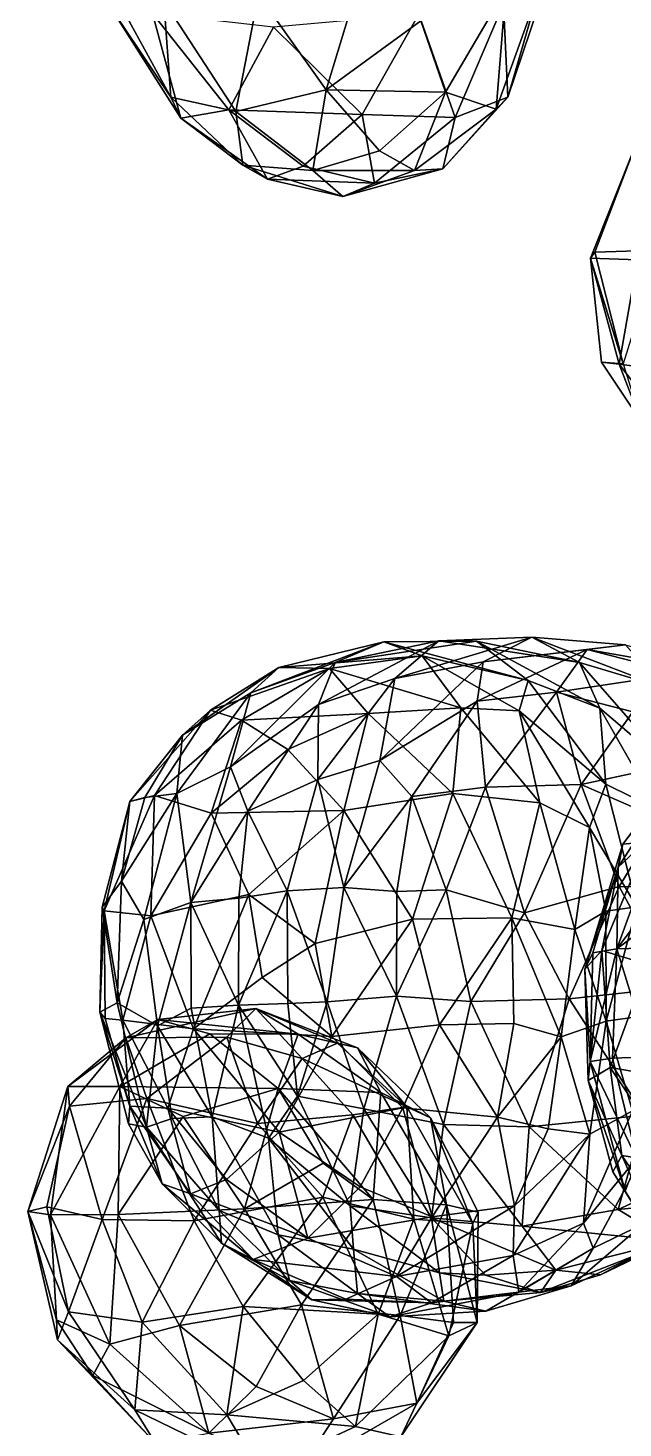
# Model space of a CAD drawing. Extents: x 373697 to 374058, y 6959904 to 6960301.
# Drawn here: x 373878.7 to 373903.4, y 6960114.6 to 6960172.7 of the extents above; entities that cross this region are included whole.
import ezdxf

# ---------------------------------------------------------------- set-up
doc = ezdxf.new("R2010")
doc.units = 0
doc.layers.add('Bht_Fk', color=7, linetype='CONTINUOUS')

msp = doc.modelspace()

# ---------------------------------------------------------------- linework, layer by layer
at = {"layer": 'Bht_Fk'}
for points in [[(373892.46, 6960174.614, 86.127), (373891.108, 6960170.148, 84.414), (373888.303, 6960174.099, 84.016)], [(373895.044, 6960173.006, 86.428), (373891.108, 6960170.148, 84.414), (373892.46, 6960174.614, 86.127)], [(373896.062, 6960170.051, 85.682), (373895.044, 6960173.006, 86.428), (373898.574, 6960174.327, 86.438)], [(373898.574, 6960174.327, 86.438), (373898.168, 6960169.337, 84.774), (373896.062, 6960170.051, 85.682)], [(373899.947, 6960174.321, 85.33), (373898.168, 6960169.337, 84.774), (373898.574, 6960174.327, 86.438)], [(373898.168, 6960169.337, 84.774), (373899.947, 6960174.321, 85.33), (373898.651, 6960169.842, 83.316)], [(373898.651, 6960169.842, 83.316), (373899.947, 6960174.321, 85.33), (373899.882, 6960173.485, 83.765)], [(373882.539, 6960173.697, 78.802), (373884.662, 6960169.839, 79.308), (373882.145, 6960173.583, 76.996)], [(373884.662, 6960169.839, 79.308), (373885.076, 6960168.976, 77.655), (373882.145, 6960173.583, 76.996)], [(373885.076, 6960168.976, 77.655), (373883.902, 6960173.311, 75.775), (373882.145, 6960173.583, 76.996)], [(373884.662, 6960169.839, 79.308), (373882.539, 6960173.697, 78.802), (373884.363, 6960173.827, 81.03)], [(373887.354, 6960169.243, 81.784), (373884.363, 6960173.827, 81.03), (373888.303, 6960174.099, 84.016)], [(373887.354, 6960169.243, 81.784), (373884.662, 6960169.839, 79.308), (373884.363, 6960173.827, 81.03)], [(373887.354, 6960169.243, 81.784), (373888.303, 6960174.099, 84.016), (373891.108, 6960170.148, 84.414)], [(373894.963, 6960173.282, 79.079), (373896.463, 6960169.001, 81.004), (373898.476, 6960173.697, 81.77)], [(373896.463, 6960169.001, 81.004), (373898.651, 6960169.842, 83.316), (373898.476, 6960173.697, 81.77)], [(373899.882, 6960173.485, 83.765), (373898.476, 6960173.697, 81.77), (373898.651, 6960169.842, 83.316)], [(373887.061, 6960169.31, 76.733), (373888.924, 6960172.745, 76.454), (373883.902, 6960173.311, 75.775)], [(373885.076, 6960168.976, 77.655), (373887.061, 6960169.31, 76.733), (373883.902, 6960173.311, 75.775)], [(373894.963, 6960173.282, 79.079), (373888.924, 6960172.745, 76.454), (373892.61, 6960169.126, 78.459)], [(373895.044, 6960173.006, 86.428), (373896.062, 6960170.051, 85.682), (373891.108, 6960170.148, 84.414)], [(373896.463, 6960169.001, 81.004), (373894.963, 6960173.282, 79.079), (373892.61, 6960169.126, 78.459)], [(373892.61, 6960169.126, 78.459), (373888.924, 6960172.745, 76.454), (373887.061, 6960169.31, 76.733)], [(373891.108, 6960170.148, 84.414), (373890.549, 6960166.804, 82.235), (373887.354, 6960169.243, 81.784)], [(373893.325, 6960167.619, 84.041), (373890.549, 6960166.804, 82.235), (373891.108, 6960170.148, 84.414)], [(373896.062, 6960170.051, 85.682), (373893.325, 6960167.619, 84.041), (373891.108, 6960170.148, 84.414)], [(373887.646, 6960167.02, 80.088), (373884.662, 6960169.839, 79.308), (373887.354, 6960169.243, 81.784)], [(373885.076, 6960168.976, 77.655), (373884.662, 6960169.839, 79.308), (373887.646, 6960167.02, 80.088)], [(373893.325, 6960167.619, 84.041), (373896.062, 6960170.051, 85.682), (373894.771, 6960166.795, 83.44)], [(373894.771, 6960166.795, 83.44), (373896.062, 6960170.051, 85.682), (373898.168, 6960169.337, 84.774)], [(373895.954, 6960166.867, 82.464), (373898.168, 6960169.337, 84.774), (373898.651, 6960169.842, 83.316)], [(373896.463, 6960169.001, 81.004), (373895.954, 6960166.867, 82.464), (373898.651, 6960169.842, 83.316)], [(373888.678, 6960166.436, 79.022), (373887.061, 6960169.31, 76.733), (373885.076, 6960168.976, 77.655)], [(373887.646, 6960167.02, 80.088), (373888.678, 6960166.436, 79.022), (373885.076, 6960168.976, 77.655)], [(373888.678, 6960166.436, 79.022), (373890.149, 6960166.984, 78.366), (373887.061, 6960169.31, 76.733)], [(373890.149, 6960166.984, 78.366), (373892.61, 6960169.126, 78.459), (373887.061, 6960169.31, 76.733)], [(373890.549, 6960166.804, 82.235), (373887.646, 6960167.02, 80.088), (373887.354, 6960169.243, 81.784)], [(373892.61, 6960169.126, 78.459), (373890.149, 6960166.984, 78.366), (373893.111, 6960166.276, 80.266)], [(373896.463, 6960169.001, 81.004), (373892.61, 6960169.126, 78.459), (373893.111, 6960166.276, 80.266)], [(373896.463, 6960169.001, 81.004), (373893.111, 6960166.276, 80.266), (373895.954, 6960166.867, 82.464)], [(373894.771, 6960166.795, 83.44), (373898.168, 6960169.337, 84.774), (373895.954, 6960166.867, 82.464)], [(373904.263, 6960168.562, 67.616), (373902.077, 6960163.156, 66.886), (373904.042, 6960163.089, 65.856)], [(373904.263, 6960168.562, 67.616), (373903.971, 6960167.879, 69.557), (373902.077, 6960163.156, 66.886)], [(373902.264, 6960163.406, 68.543), (373902.077, 6960163.156, 66.886), (373903.971, 6960167.879, 69.557)], [(373902.264, 6960163.406, 68.543), (373903.971, 6960167.879, 69.557), (373904.906, 6960163.495, 71.408)], [(373890.549, 6960166.804, 82.235), (373893.325, 6960167.619, 84.041), (373894.771, 6960166.795, 83.44)], [(373887.646, 6960167.02, 80.088), (373891.802, 6960165.714, 81.255), (373888.678, 6960166.436, 79.022)], [(373890.549, 6960166.804, 82.235), (373891.802, 6960165.714, 81.255), (373887.646, 6960167.02, 80.088)], [(373893.111, 6960166.276, 80.266), (373890.149, 6960166.984, 78.366), (373888.678, 6960166.436, 79.022)], [(373894.771, 6960166.795, 83.44), (373891.802, 6960165.714, 81.255), (373890.549, 6960166.804, 82.235)], [(373894.771, 6960166.795, 83.44), (373895.954, 6960166.867, 82.464), (373891.802, 6960165.714, 81.255)], [(373895.954, 6960166.867, 82.464), (373893.111, 6960166.276, 80.266), (373891.802, 6960165.714, 81.255)], [(373891.802, 6960165.714, 81.255), (373893.111, 6960166.276, 80.266), (373888.678, 6960166.436, 79.022)], [(373902.077, 6960163.156, 66.886), (373902.264, 6960163.406, 68.543), (373903.438, 6960158.77, 69.125)], [(373902.077, 6960163.156, 66.886), (373903.278, 6960158.753, 66.37), (373904.042, 6960163.089, 65.856)], [(373902.543, 6960158.836, 67.214), (373902.077, 6960163.156, 66.886), (373903.438, 6960158.77, 69.125)], [(373902.543, 6960158.836, 67.214), (373903.278, 6960158.753, 66.37), (373902.077, 6960163.156, 66.886)], [(373903.438, 6960158.77, 69.125), (373902.264, 6960163.406, 68.543), (373904.906, 6960163.495, 71.408)], [(373903.278, 6960158.753, 66.37), (373906.902, 6960158.292, 66.468), (373904.042, 6960163.089, 65.856)], [(373904.208, 6960156.349, 67.625), (373902.543, 6960158.836, 67.214), (373903.438, 6960158.77, 69.125)], [(373902.543, 6960158.836, 67.214), (373904.208, 6960156.349, 67.625), (373903.278, 6960158.753, 66.37)], [(373903.278, 6960158.753, 66.37), (373905.141, 6960156.33, 66.981), (373906.902, 6960158.292, 66.468)], [(373904.208, 6960156.349, 67.625), (373905.141, 6960156.33, 66.981), (373903.278, 6960158.753, 66.37)], [(373897.626, 6960146.4, 195.895), (373893.963, 6960145.716, 193.007), (373899.654, 6960147.426, 194.698)], [(373893.963, 6960145.716, 193.007), (373895.787, 6960147.282, 191.885), (373899.654, 6960147.426, 194.698)], [(373895.787, 6960147.282, 191.885), (373901.628, 6960146.383, 193.561), (373899.654, 6960147.426, 194.698)], [(373903.536, 6960147.109, 197.5), (373897.626, 6960146.4, 195.895), (373899.654, 6960147.426, 194.698)], [(373905.107, 6960145.345, 196.193), (373903.536, 6960147.109, 197.5), (373899.654, 6960147.426, 194.698)], [(373901.628, 6960146.383, 193.561), (373905.107, 6960145.345, 196.193), (373899.654, 6960147.426, 194.698)], [(373893.501, 6960147.238, 187.868), (373887.977, 6960145.123, 186.229), (373889.143, 6960146.165, 184.908)], [(373891.484, 6960146.379, 188.941), (373887.977, 6960145.123, 186.229), (373893.501, 6960147.238, 187.868)], [(373895.089, 6960146.662, 186.64), (373893.501, 6960147.238, 187.868), (373889.143, 6960146.165, 184.908)], [(373890.785, 6960144.64, 190.323), (373895.787, 6960147.282, 191.885), (373893.963, 6960145.716, 193.007)], [(373890.785, 6960144.64, 190.323), (373891.484, 6960146.379, 188.941), (373895.787, 6960147.282, 191.885)], [(373897.344, 6960147.26, 190.66), (373895.787, 6960147.282, 191.885), (373891.484, 6960146.379, 188.941)], [(373893.501, 6960147.238, 187.868), (373897.344, 6960147.26, 190.66), (373891.484, 6960146.379, 188.941)], [(373893.501, 6960147.238, 187.868), (373899.495, 6960145.632, 189.569), (373897.344, 6960147.26, 190.66)], [(373895.089, 6960146.662, 186.64), (373899.495, 6960145.632, 189.569), (373893.501, 6960147.238, 187.868)], [(373897.344, 6960147.26, 190.66), (373901.628, 6960146.383, 193.561), (373895.787, 6960147.282, 191.885)], [(373897.344, 6960147.26, 190.66), (373902.478, 6960144.488, 192.173), (373901.628, 6960146.383, 193.561)], [(373899.495, 6960145.632, 189.569), (373902.478, 6960144.488, 192.173), (373897.344, 6960147.26, 190.66)], [(373897.384, 6960144.777, 197.162), (373901.952, 6960146.921, 198.696), (373900.666, 6960145.143, 199.639)], [(373897.626, 6960146.4, 195.895), (373901.952, 6960146.921, 198.696), (373897.384, 6960144.777, 197.162)], [(373897.626, 6960146.4, 195.895), (373903.536, 6960147.109, 197.5), (373901.952, 6960146.921, 198.696)], [(373900.666, 6960145.143, 199.639), (373901.952, 6960146.921, 198.696), (373905.823, 6960145.92, 201.55)], [(373903.536, 6960147.109, 197.5), (373907.792, 6960145.895, 200.368), (373901.952, 6960146.921, 198.696)], [(373901.952, 6960146.921, 198.696), (373907.792, 6960145.895, 200.368), (373905.823, 6960145.92, 201.55)], [(373891.484, 6960146.379, 188.941), (373890.785, 6960144.64, 190.323), (373887.136, 6960142.047, 187.593)], [(373887.977, 6960145.123, 186.229), (373891.484, 6960146.379, 188.941), (373887.136, 6960142.047, 187.593)], [(373891.253, 6960146.123, 183.852), (373895.089, 6960146.662, 186.64), (373889.143, 6960146.165, 184.908)], [(373896.703, 6960144.493, 185.348), (373895.089, 6960146.662, 186.64), (373891.253, 6960146.123, 183.852)], [(373897.626, 6960146.4, 195.895), (373897.384, 6960144.777, 197.162), (373893.341, 6960142.317, 194.455)], [(373893.341, 6960142.317, 194.455), (373893.963, 6960145.716, 193.007), (373897.626, 6960146.4, 195.895)], [(373899.129, 6960144.37, 187.705), (373895.089, 6960146.662, 186.64), (373896.703, 6960144.493, 185.348)], [(373899.495, 6960145.632, 189.569), (373895.089, 6960146.662, 186.64), (373899.129, 6960144.37, 187.705)], [(373905.666, 6960141.764, 194.586), (373905.107, 6960145.345, 196.193), (373901.628, 6960146.383, 193.561)], [(373902.478, 6960144.488, 192.173), (373905.666, 6960141.764, 194.586), (373901.628, 6960146.383, 193.561)], [(373887.977, 6960145.123, 186.229), (373885.144, 6960143.359, 183.672), (373889.143, 6960146.165, 184.908)], [(373885.144, 6960143.359, 183.672), (373886.306, 6960144.405, 182.388), (373889.143, 6960146.165, 184.908)], [(373886.306, 6960144.405, 182.388), (373891.253, 6960146.123, 183.852), (373889.143, 6960146.165, 184.908)], [(373887.589, 6960143.98, 181.259), (373891.253, 6960146.123, 183.852), (373886.306, 6960144.405, 182.388)], [(373887.589, 6960143.98, 181.259), (373892.859, 6960144.264, 182.721), (373891.253, 6960146.123, 183.852)], [(373890.759, 6960141.518, 192.011), (373890.785, 6960144.64, 190.323), (373893.963, 6960145.716, 193.007)], [(373893.963, 6960145.716, 193.007), (373893.341, 6960142.317, 194.455), (373890.759, 6960141.518, 192.011)], [(373891.253, 6960146.123, 183.852), (373892.859, 6960144.264, 182.721), (373896.703, 6960144.493, 185.348)], [(373905.823, 6960145.92, 201.55), (373903.836, 6960144.332, 201.996), (373900.666, 6960145.143, 199.639)], [(373887.977, 6960145.123, 186.229), (373887.136, 6960142.047, 187.593), (373884.913, 6960140.945, 185.218)], [(373885.144, 6960143.359, 183.672), (373887.977, 6960145.123, 186.229), (373884.913, 6960140.945, 185.218)], [(373900.666, 6960145.143, 199.639), (373897.72, 6960141.204, 198.979), (373897.384, 6960144.777, 197.162)], [(373897.72, 6960141.204, 198.979), (373900.666, 6960145.143, 199.639), (373901.69, 6960141.313, 201.831)], [(373902.714, 6960141.33, 190.201), (373899.495, 6960145.632, 189.569), (373899.129, 6960144.37, 187.705)], [(373902.714, 6960141.33, 190.201), (373902.478, 6960144.488, 192.173), (373899.495, 6960145.632, 189.569)], [(373901.69, 6960141.313, 201.831), (373900.666, 6960145.143, 199.639), (373903.836, 6960144.332, 201.996)], [(373890.785, 6960144.64, 190.323), (373887.851, 6960140.209, 189.101), (373887.136, 6960142.047, 187.593)], [(373890.785, 6960144.64, 190.323), (373890.759, 6960141.518, 192.011), (373887.851, 6960140.209, 189.101)], [(373894.664, 6960140.811, 196.273), (373893.341, 6960142.317, 194.455), (373897.384, 6960144.777, 197.162)], [(373897.384, 6960144.777, 197.162), (373897.72, 6960141.204, 198.979), (373894.664, 6960140.811, 196.273)], [(373882.954, 6960140.611, 181.279), (373886.306, 6960144.405, 182.388), (373885.144, 6960143.359, 183.672)], [(373883.978, 6960140.86, 179.753), (373886.306, 6960144.405, 182.388), (373882.954, 6960140.611, 181.279)], [(373887.589, 6960143.98, 181.259), (373886.306, 6960144.405, 182.388), (373883.978, 6960140.86, 179.753)], [(373883.978, 6960140.86, 179.753), (373886.336, 6960140.123, 179.062), (373887.589, 6960143.98, 181.259)], [(373886.336, 6960140.123, 179.062), (373889.512, 6960142.761, 180.629), (373887.589, 6960143.98, 181.259)], [(373889.512, 6960142.761, 180.629), (373892.859, 6960144.264, 182.721), (373887.589, 6960143.98, 181.259)], [(373889.512, 6960142.761, 180.629), (373891.844, 6960140.231, 180.456), (373892.859, 6960144.264, 182.721)], [(373891.844, 6960140.231, 180.456), (373896.374, 6960140.948, 183.207), (373892.859, 6960144.264, 182.721)], [(373896.374, 6960140.948, 183.207), (373896.703, 6960144.493, 185.348), (373892.859, 6960144.264, 182.721)], [(373899.977, 6960140.561, 186.204), (373896.703, 6960144.493, 185.348), (373896.374, 6960140.948, 183.207)], [(373899.129, 6960144.37, 187.705), (373896.703, 6960144.493, 185.348), (373899.977, 6960140.561, 186.204)], [(373902.714, 6960141.33, 190.201), (373899.129, 6960144.37, 187.705), (373902.042, 6960139.527, 188.411)], [(373899.977, 6960140.561, 186.204), (373902.042, 6960139.527, 188.411), (373899.129, 6960144.37, 187.705)], [(373901.69, 6960141.313, 201.831), (373903.836, 6960144.332, 201.996), (373907.263, 6960142.512, 203.917)], [(373904.873, 6960140.261, 192.869), (373905.666, 6960141.764, 194.586), (373902.478, 6960144.488, 192.173)], [(373904.873, 6960140.261, 192.869), (373902.478, 6960144.488, 192.173), (373902.714, 6960141.33, 190.201)], [(373883.582, 6960140.771, 183.156), (373882.954, 6960140.611, 181.279), (373885.144, 6960143.359, 183.672)], [(373883.582, 6960140.771, 183.156), (373885.144, 6960143.359, 183.672), (373884.913, 6960140.945, 185.218)], [(373906.385, 6960142.778, 226.989), (373906.187, 6960142.449, 228.602), (373903.429, 6960138.835, 226.036)], [(373904.436, 6960138.932, 224.47), (373906.385, 6960142.778, 226.989), (373903.429, 6960138.835, 226.036)], [(373886.336, 6960140.123, 179.062), (373891.844, 6960140.231, 180.456), (373889.512, 6960142.761, 180.629)], [(373890.759, 6960141.518, 192.011), (373893.341, 6960142.317, 194.455), (373891.842, 6960137.038, 193.931)], [(373893.341, 6960142.317, 194.455), (373894.664, 6960140.811, 196.273), (373891.842, 6960137.038, 193.931)], [(373904.996, 6960139.87, 203.869), (373901.69, 6960141.313, 201.831), (373907.263, 6960142.512, 203.917)], [(373906.187, 6960142.449, 228.602), (373903.23, 6960137.888, 227.633), (373903.429, 6960138.835, 226.036)], [(373905.034, 6960139.57, 229.868), (373903.23, 6960137.888, 227.633), (373906.187, 6960142.449, 228.602)], [(373884.913, 6960140.945, 185.218), (373887.136, 6960142.047, 187.593), (373885.491, 6960136.424, 186.921)], [(373887.136, 6960142.047, 187.593), (373887.851, 6960140.209, 189.101), (373885.491, 6960136.424, 186.921)], [(373889.489, 6960136.906, 191.407), (373887.851, 6960140.209, 189.101), (373890.759, 6960141.518, 192.011)], [(373889.489, 6960136.906, 191.407), (373890.759, 6960141.518, 192.011), (373891.842, 6960137.038, 193.931)], [(373896.093, 6960136.949, 198.123), (373894.664, 6960140.811, 196.273), (373897.72, 6960141.204, 198.979)], [(373896.093, 6960136.949, 198.123), (373897.72, 6960141.204, 198.979), (373899.348, 6960135.991, 200.773)], [(373899.348, 6960135.991, 200.773), (373897.72, 6960141.204, 198.979), (373901.69, 6960141.313, 201.831)], [(373903.269, 6960137.08, 203.299), (373899.348, 6960135.991, 200.773), (373901.69, 6960141.313, 201.831)], [(373904.996, 6960139.87, 203.869), (373903.269, 6960137.08, 203.299), (373901.69, 6960141.313, 201.831)], [(373904.007, 6960136.241, 190.57), (373902.714, 6960141.33, 190.201), (373902.042, 6960139.527, 188.411)], [(373902.714, 6960141.33, 190.201), (373904.007, 6960136.241, 190.57), (373904.873, 6960140.261, 192.869)], [(373881.803, 6960136.225, 181.223), (373882.954, 6960140.611, 181.279), (373882.607, 6960137.308, 182.785)], [(373881.803, 6960136.225, 181.223), (373881.885, 6960136.066, 179.182), (373882.954, 6960140.611, 181.279)], [(373881.885, 6960136.066, 179.182), (373883.978, 6960140.86, 179.753), (373882.954, 6960140.611, 181.279)], [(373883.831, 6960135.871, 178.159), (373883.978, 6960140.86, 179.753), (373881.885, 6960136.066, 179.182)], [(373884.913, 6960140.945, 185.218), (373883.542, 6960135.714, 184.448), (373882.607, 6960137.308, 182.785)], [(373883.582, 6960140.771, 183.156), (373884.913, 6960140.945, 185.218), (373882.607, 6960137.308, 182.785)], [(373882.954, 6960140.611, 181.279), (373883.582, 6960140.771, 183.156), (373882.607, 6960137.308, 182.785)], [(373883.542, 6960135.714, 184.448), (373884.913, 6960140.945, 185.218), (373885.491, 6960136.424, 186.921)], [(373883.978, 6960140.86, 179.753), (373883.831, 6960135.871, 178.159), (373886.336, 6960140.123, 179.062)], [(373894.664, 6960140.811, 196.273), (373894.043, 6960136.88, 196.204), (373891.842, 6960137.038, 193.931)], [(373896.374, 6960140.948, 183.207), (373891.844, 6960140.231, 180.456), (373894.69, 6960135.729, 181.031)], [(373896.093, 6960136.949, 198.123), (373894.043, 6960136.88, 196.204), (373894.664, 6960140.811, 196.273)], [(373898.813, 6960135.784, 183.958), (373896.374, 6960140.948, 183.207), (373894.69, 6960135.729, 181.031)], [(373899.977, 6960140.561, 186.204), (373896.374, 6960140.948, 183.207), (373898.813, 6960135.784, 183.958)], [(373901.431, 6960135.304, 186.659), (373899.977, 6960140.561, 186.204), (373898.813, 6960135.784, 183.958)], [(373899.977, 6960140.561, 186.204), (373901.431, 6960135.304, 186.659), (373902.042, 6960139.527, 188.411)], [(373883.831, 6960135.871, 178.159), (373887.903, 6960136.752, 178.473), (373886.336, 6960140.123, 179.062)], [(373887.851, 6960140.209, 189.101), (373887.478, 6960136.604, 189.238), (373885.491, 6960136.424, 186.921)], [(373886.336, 6960140.123, 179.062), (373887.903, 6960136.752, 178.473), (373891.844, 6960140.231, 180.456)], [(373889.489, 6960136.906, 191.407), (373887.478, 6960136.604, 189.238), (373887.851, 6960140.209, 189.101)], [(373891.844, 6960140.231, 180.456), (373887.903, 6960136.752, 178.473), (373890.656, 6960134.712, 179.009)], [(373891.844, 6960140.231, 180.456), (373890.656, 6960134.712, 179.009), (373894.69, 6960135.729, 181.031)], [(373908.288, 6960137.026, 205.394), (373903.269, 6960137.08, 203.299), (373904.996, 6960139.87, 203.869)], [(373902.042, 6960139.527, 188.411), (373901.431, 6960135.304, 186.659), (373902.723, 6960136.061, 188.514)], [(373902.723, 6960136.061, 188.514), (373904.007, 6960136.241, 190.57), (373902.042, 6960139.527, 188.411)], [(373905.544, 6960137.618, 231.517), (373903.172, 6960134.494, 229.223), (373905.034, 6960139.57, 229.868)], [(373905.034, 6960139.57, 229.868), (373903.172, 6960134.494, 229.223), (373903.23, 6960137.888, 227.633)], [(373903.23, 6960137.888, 227.633), (373901.849, 6960133.645, 225.618), (373903.429, 6960138.835, 226.036)], [(373901.849, 6960133.645, 225.618), (373902.56, 6960134.429, 224.134), (373903.429, 6960138.835, 226.036)], [(373902.56, 6960134.429, 224.134), (373904.436, 6960138.932, 224.47), (373903.429, 6960138.835, 226.036)], [(373904.465, 6960133.845, 222.998), (373904.436, 6960138.932, 224.47), (373902.56, 6960134.429, 224.134)], [(373903.23, 6960137.888, 227.633), (373902.187, 6960134.326, 227.24), (373901.849, 6960133.645, 225.618)], [(373903.23, 6960137.888, 227.633), (373903.172, 6960134.494, 229.223), (373902.187, 6960134.326, 227.24)], [(373903.172, 6960134.494, 229.223), (373905.544, 6960137.618, 231.517), (373905.151, 6960135.956, 231.517)], [(373882.432, 6960132.25, 182.591), (373881.803, 6960136.225, 181.223), (373882.607, 6960137.308, 182.785)], [(373882.607, 6960137.308, 182.785), (373883.542, 6960135.714, 184.448), (373882.432, 6960132.25, 182.591)], [(373891.151, 6960132.291, 193.139), (373889.489, 6960136.906, 191.407), (373891.842, 6960137.038, 193.931)], [(373894.033, 6960132.535, 196.069), (373891.151, 6960132.291, 193.139), (373891.842, 6960137.038, 193.931)], [(373894.043, 6960136.88, 196.204), (373894.033, 6960132.535, 196.069), (373891.842, 6960137.038, 193.931)], [(373899.348, 6960135.991, 200.773), (373903.269, 6960137.08, 203.299), (373901.195, 6960132.427, 201.841)], [(373903.269, 6960137.08, 203.299), (373905.526, 6960132.884, 204.21), (373901.195, 6960132.427, 201.841)], [(373908.288, 6960137.026, 205.394), (373905.526, 6960132.884, 204.21), (373903.269, 6960137.08, 203.299)], [(373884.11, 6960131.306, 184.996), (373883.542, 6960135.714, 184.448), (373885.491, 6960136.424, 186.921)], [(373887.903, 6960136.752, 178.473), (373883.831, 6960135.871, 178.159), (373885.607, 6960131.17, 178.073)], [(373885.498, 6960132.033, 186.857), (373884.11, 6960131.306, 184.996), (373885.491, 6960136.424, 186.921)], [(373887.478, 6960136.604, 189.238), (373887.471, 6960132.156, 189.146), (373885.491, 6960136.424, 186.921)], [(373887.471, 6960132.156, 189.146), (373885.498, 6960132.033, 186.857), (373885.491, 6960136.424, 186.921)], [(373888.446, 6960133.312, 178.328), (373887.903, 6960136.752, 178.473), (373885.607, 6960131.17, 178.073)], [(373887.478, 6960136.604, 189.238), (373889.489, 6960136.906, 191.407), (373887.471, 6960132.156, 189.146)], [(373889.489, 6960136.906, 191.407), (373889.514, 6960132.222, 191.398), (373887.471, 6960132.156, 189.146)], [(373887.903, 6960136.752, 178.473), (373888.446, 6960133.312, 178.328), (373890.656, 6960134.712, 179.009)], [(373889.489, 6960136.906, 191.407), (373891.151, 6960132.291, 193.139), (373889.514, 6960132.222, 191.398)], [(373894.043, 6960136.88, 196.204), (373896.093, 6960136.949, 198.123), (373894.033, 6960132.535, 196.069)], [(373897.118, 6960132.308, 198.828), (373894.033, 6960132.535, 196.069), (373896.093, 6960136.949, 198.123)], [(373896.093, 6960136.949, 198.123), (373899.348, 6960135.991, 200.773), (373897.118, 6960132.308, 198.828)], [(373882.432, 6960132.25, 182.591), (373881.712, 6960131.866, 180.547), (373881.803, 6960136.225, 181.223)], [(373881.885, 6960136.066, 179.182), (373881.803, 6960136.225, 181.223), (373881.712, 6960131.866, 180.547)], [(373881.928, 6960131.601, 179.054), (373881.885, 6960136.066, 179.182), (373881.712, 6960131.866, 180.547)], [(373881.928, 6960131.601, 179.054), (373882.666, 6960131.533, 178.417), (373881.885, 6960136.066, 179.182)], [(373882.666, 6960131.533, 178.417), (373883.831, 6960135.871, 178.159), (373881.885, 6960136.066, 179.182)], [(373885.607, 6960131.17, 178.073), (373883.831, 6960135.871, 178.159), (373882.666, 6960131.533, 178.417)], [(373897.118, 6960132.308, 198.828), (373899.348, 6960135.991, 200.773), (373901.195, 6960132.427, 201.841)], [(373902.723, 6960136.061, 188.514), (373901.431, 6960135.304, 186.659), (373902.733, 6960131.489, 188.373)], [(373902.733, 6960131.489, 188.373), (373904.007, 6960136.241, 190.57), (373902.723, 6960136.061, 188.514)], [(373904.007, 6960136.241, 190.57), (373902.733, 6960131.489, 188.373), (373904.099, 6960131.687, 190.485)], [(373903.172, 6960134.494, 229.223), (373905.151, 6960135.956, 231.517), (373904.693, 6960134.533, 231.348)], [(373884.11, 6960131.306, 184.996), (373882.432, 6960132.25, 182.591), (373883.542, 6960135.714, 184.448)], [(373890.656, 6960134.712, 179.009), (373891.345, 6960130.86, 179.408), (373894.69, 6960135.729, 181.031)], [(373891.345, 6960130.86, 179.408), (373895.812, 6960131.336, 181.67), (373894.69, 6960135.729, 181.031)], [(373895.812, 6960131.336, 181.67), (373898.813, 6960135.784, 183.958), (373894.69, 6960135.729, 181.031)], [(373898.813, 6960135.784, 183.958), (373895.812, 6960131.336, 181.67), (373898.906, 6960131.394, 183.912)], [(373900.869, 6960130.839, 185.93), (373898.813, 6960135.784, 183.958), (373898.906, 6960131.394, 183.912)], [(373898.813, 6960135.784, 183.958), (373900.869, 6960130.839, 185.93), (373901.431, 6960135.304, 186.659)], [(373901.431, 6960135.304, 186.659), (373900.869, 6960130.839, 185.93), (373902.733, 6960131.489, 188.373)], [(373890.656, 6960134.712, 179.009), (373888.446, 6960133.312, 178.328), (373891.345, 6960130.86, 179.408)], [(373901.993, 6960129.028, 225.134), (373902.56, 6960134.429, 224.134), (373901.849, 6960133.645, 225.618)], [(373902.187, 6960134.326, 227.24), (373902.073, 6960129.821, 227.075), (373901.849, 6960133.645, 225.618)], [(373902.904, 6960129.575, 223.54), (373902.56, 6960134.429, 224.134), (373901.993, 6960129.028, 225.134)], [(373902.187, 6960134.326, 227.24), (373903.172, 6960134.494, 229.223), (373902.073, 6960129.821, 227.075)], [(373903.172, 6960134.494, 229.223), (373902.996, 6960129.959, 229.048), (373902.073, 6960129.821, 227.075)], [(373902.904, 6960129.575, 223.54), (373904.465, 6960133.845, 222.998), (373902.56, 6960134.429, 224.134)], [(373903.172, 6960134.494, 229.223), (373904.559, 6960130.012, 231.22), (373902.996, 6960129.959, 229.048)], [(373904.693, 6960134.533, 231.348), (373904.559, 6960130.012, 231.22), (373903.172, 6960134.494, 229.223)], [(373902.073, 6960129.821, 227.075), (373901.993, 6960129.028, 225.134), (373901.849, 6960133.645, 225.618)], [(373905.813, 6960129.078, 222.755), (373904.465, 6960133.845, 222.998), (373902.904, 6960129.575, 223.54)], [(373891.345, 6960130.86, 179.408), (373888.446, 6960133.312, 178.328), (373885.607, 6960131.17, 178.073)], [(373905.526, 6960132.884, 204.21), (373904.331, 6960127.592, 202.46), (373901.195, 6960132.427, 201.841)], [(373892.667, 6960127.861, 193.878), (373891.151, 6960132.291, 193.139), (373894.033, 6960132.535, 196.069)], [(373895.974, 6960127.209, 196.784), (373892.667, 6960127.861, 193.878), (373894.033, 6960132.535, 196.069)], [(373895.974, 6960127.209, 196.784), (373894.033, 6960132.535, 196.069), (373897.118, 6960132.308, 198.828)], [(373899.535, 6960127.113, 199.561), (373895.974, 6960127.209, 196.784), (373897.118, 6960132.308, 198.828)], [(373899.535, 6960127.113, 199.561), (373897.118, 6960132.308, 198.828), (373901.195, 6960132.427, 201.841)], [(373904.331, 6960127.592, 202.46), (373899.535, 6960127.113, 199.561), (373901.195, 6960132.427, 201.841)], [(373881.712, 6960131.866, 180.547), (373882.432, 6960132.25, 182.591), (373883.647, 6960127.092, 182.835)], [(373882.907, 6960127.232, 180.91), (373881.712, 6960131.866, 180.547), (373883.647, 6960127.092, 182.835)], [(373882.907, 6960127.232, 180.91), (373882.951, 6960127.962, 179.559), (373881.712, 6960131.866, 180.547)], [(373882.951, 6960127.962, 179.559), (373881.928, 6960131.601, 179.054), (373881.712, 6960131.866, 180.547)], [(373883.647, 6960127.092, 182.835), (373882.432, 6960132.25, 182.591), (373884.11, 6960131.306, 184.996)], [(373882.786, 6960130.802, 67.171), (373888.182, 6960132.019, 69.18), (373886.982, 6960130.824, 70.165)], [(373882.786, 6960130.802, 67.171), (373884.122, 6960131.564, 66.24), (373888.182, 6960132.019, 69.18)], [(373884.11, 6960131.306, 184.996), (373885.498, 6960132.033, 186.857), (373886.382, 6960127.519, 186.984)], [(373884.122, 6960131.564, 66.24), (373889.942, 6960130.95, 67.88), (373888.182, 6960132.019, 69.18)], [(373887.471, 6960132.156, 189.146), (373886.382, 6960127.519, 186.984), (373885.498, 6960132.033, 186.857)], [(373888.718, 6960126.64, 189.329), (373886.382, 6960127.519, 186.984), (373887.471, 6960132.156, 189.146)], [(373886.982, 6960130.824, 70.165), (373888.182, 6960132.019, 69.18), (373890.106, 6960129.942, 71.603)], [(373889.514, 6960132.222, 191.398), (373889.917, 6960128.376, 191.153), (373887.471, 6960132.156, 189.146)], [(373889.917, 6960128.376, 191.153), (373888.718, 6960126.64, 189.329), (373887.471, 6960132.156, 189.146)], [(373888.182, 6960132.019, 69.18), (373891.58, 6960130.583, 71.003), (373890.106, 6960129.942, 71.603)], [(373892.404, 6960130.392, 70.324), (373891.58, 6960130.583, 71.003), (373888.182, 6960132.019, 69.18)], [(373889.942, 6960130.95, 67.88), (373892.404, 6960130.392, 70.324), (373888.182, 6960132.019, 69.18)], [(373889.514, 6960132.222, 191.398), (373891.151, 6960132.291, 193.139), (373889.917, 6960128.376, 191.153)], [(373891.151, 6960132.291, 193.139), (373892.667, 6960127.861, 193.878), (373889.917, 6960128.376, 191.153)], [(373884.122, 6960131.564, 66.24), (373882.786, 6960130.802, 67.171), (373880.381, 6960128.784, 64.844)], [(373882.539, 6960128.784, 63.91), (373884.122, 6960131.564, 66.24), (373880.381, 6960128.784, 64.844)], [(373882.951, 6960127.962, 179.559), (373882.666, 6960131.533, 178.417), (373881.928, 6960131.601, 179.054)], [(373884.122, 6960131.564, 66.24), (373882.539, 6960128.784, 63.91), (373886.275, 6960130.967, 65.761)], [(373884.54, 6960127.879, 178.672), (373882.666, 6960131.533, 178.417), (373882.951, 6960127.962, 179.559)], [(373885.607, 6960131.17, 178.073), (373882.666, 6960131.533, 178.417), (373884.54, 6960127.879, 178.672)], [(373884.71, 6960127.448, 184.817), (373883.647, 6960127.092, 182.835), (373884.11, 6960131.306, 184.996)], [(373886.382, 6960127.519, 186.984), (373884.71, 6960127.448, 184.817), (373884.11, 6960131.306, 184.996)], [(373884.122, 6960131.564, 66.24), (373886.275, 6960130.967, 65.761), (373889.942, 6960130.95, 67.88)], [(373889.155, 6960126.89, 179.275), (373885.607, 6960131.17, 178.073), (373884.54, 6960127.879, 178.672)], [(373891.345, 6960130.86, 179.408), (373885.607, 6960131.17, 178.073), (373889.155, 6960126.89, 179.275)], [(373895.812, 6960131.336, 181.67), (373891.345, 6960130.86, 179.408), (373894.293, 6960127.902, 181.132)], [(373898.229, 6960127.507, 183.826), (373895.812, 6960131.336, 181.67), (373894.293, 6960127.902, 181.132)], [(373898.229, 6960127.507, 183.826), (373898.906, 6960131.394, 183.912), (373895.812, 6960131.336, 181.67)], [(373898.906, 6960131.394, 183.912), (373898.229, 6960127.507, 183.826), (373900.869, 6960130.839, 185.93)], [(373902.052, 6960126.809, 188.125), (373902.733, 6960131.489, 188.373), (373900.869, 6960130.839, 185.93)], [(373902.733, 6960131.489, 188.373), (373902.052, 6960126.809, 188.125), (373903.821, 6960127.778, 190.562)], [(373904.099, 6960131.687, 190.485), (373902.733, 6960131.489, 188.373), (373903.821, 6960127.778, 190.562)], [(373880.381, 6960128.784, 64.844), (373882.786, 6960130.802, 67.171), (373880.447, 6960127.965, 66.666)], [(373880.447, 6960127.965, 66.666), (373882.786, 6960130.802, 67.171), (373883.667, 6960128.284, 69.453)], [(373882.539, 6960128.784, 63.91), (373889.12, 6960128.705, 65.767), (373886.275, 6960130.967, 65.761)], [(373882.786, 6960130.802, 67.171), (373886.982, 6960130.824, 70.165), (373883.667, 6960128.284, 69.453)], [(373886.982, 6960130.824, 70.165), (373888.252, 6960127.251, 72.08), (373883.667, 6960128.284, 69.453)], [(373889.12, 6960128.705, 65.767), (373889.942, 6960130.95, 67.88), (373886.275, 6960130.967, 65.761)], [(373886.982, 6960130.824, 70.165), (373890.106, 6960129.942, 71.603), (373888.252, 6960127.251, 72.08)], [(373893.383, 6960128.529, 68.935), (373889.942, 6960130.95, 67.88), (373889.12, 6960128.705, 65.767)], [(373889.155, 6960126.89, 179.275), (373894.293, 6960127.902, 181.132), (373891.345, 6960130.86, 179.408)], [(373889.942, 6960130.95, 67.88), (373893.383, 6960128.529, 68.935), (373892.404, 6960130.392, 70.324)], [(373891.58, 6960130.583, 71.003), (373894.457, 6960127.938, 72.434), (373890.106, 6960129.942, 71.603)], [(373894.457, 6960127.938, 72.434), (373891.58, 6960130.583, 71.003), (373892.404, 6960130.392, 70.324)], [(373900.869, 6960130.839, 185.93), (373898.229, 6960127.507, 183.826), (373900.321, 6960127.019, 185.894)], [(373900.869, 6960130.839, 185.93), (373900.321, 6960127.019, 185.894), (373902.052, 6960126.809, 188.125)], [(373895.437, 6960127.488, 71.116), (373894.457, 6960127.938, 72.434), (373892.404, 6960130.392, 70.324)], [(373893.383, 6960128.529, 68.935), (373895.437, 6960127.488, 71.116), (373892.404, 6960130.392, 70.324)], [(373902.996, 6960129.959, 229.048), (373904.559, 6960130.012, 231.22), (373904.019, 6960125.752, 229.246)], [(373890.106, 6960129.942, 71.603), (373892.212, 6960127.609, 72.939), (373888.252, 6960127.251, 72.08)], [(373894.457, 6960127.938, 72.434), (373892.212, 6960127.609, 72.939), (373890.106, 6960129.942, 71.603)], [(373902.073, 6960129.821, 227.075), (373903.53, 6960124.437, 226.98), (373901.993, 6960129.028, 225.134)], [(373903.38, 6960125.917, 224.252), (373902.904, 6960129.575, 223.54), (373901.993, 6960129.028, 225.134)], [(373902.996, 6960129.959, 229.048), (373904.019, 6960125.752, 229.246), (373902.073, 6960129.821, 227.075)], [(373904.019, 6960125.752, 229.246), (373903.53, 6960124.437, 226.98), (373902.073, 6960129.821, 227.075)], [(373905.589, 6960125.579, 223.322), (373902.904, 6960129.575, 223.54), (373903.38, 6960125.917, 224.252)], [(373905.813, 6960129.078, 222.755), (373902.904, 6960129.575, 223.54), (373905.589, 6960125.579, 223.322)], [(373903.53, 6960124.437, 226.98), (373903.015, 6960125.245, 225.544), (373901.993, 6960129.028, 225.134)], [(373903.015, 6960125.245, 225.544), (373903.38, 6960125.917, 224.252), (373901.993, 6960129.028, 225.134)], [(373880.381, 6960128.784, 64.844), (373880.447, 6960127.965, 66.666), (373878.729, 6960123.593, 64.654)], [(373879.659, 6960123.46, 62.891), (373880.381, 6960128.784, 64.844), (373878.729, 6960123.593, 64.654)], [(373879.659, 6960123.46, 62.891), (373882.539, 6960128.784, 63.91), (373880.381, 6960128.784, 64.844)], [(373882.476, 6960123.465, 62.481), (373882.539, 6960128.784, 63.91), (373879.659, 6960123.46, 62.891)], [(373883.667, 6960128.284, 69.453), (373881.813, 6960123.261, 68.676), (373880.447, 6960127.965, 66.666)], [(373885.627, 6960123.205, 71.164), (373881.813, 6960123.261, 68.676), (373883.667, 6960128.284, 69.453)], [(373882.476, 6960123.465, 62.481), (373885.172, 6960127.536, 63.737), (373882.539, 6960128.784, 63.91)], [(373882.539, 6960128.784, 63.91), (373885.172, 6960127.536, 63.737), (373889.12, 6960128.705, 65.767)], [(373883.667, 6960128.284, 69.453), (373888.252, 6960127.251, 72.08), (373885.627, 6960123.205, 71.164)], [(373889.12, 6960128.705, 65.767), (373885.172, 6960127.536, 63.737), (373887.72, 6960123.704, 63.584)], [(373890.984, 6960125.6, 65.553), (373889.12, 6960128.705, 65.767), (373887.72, 6960123.704, 63.584)], [(373889.917, 6960128.376, 191.153), (373892.11, 6960123.834, 191.627), (373888.718, 6960126.64, 189.329)], [(373889.12, 6960128.705, 65.767), (373893.063, 6960124.093, 66.695), (373893.383, 6960128.529, 68.935)], [(373890.984, 6960125.6, 65.553), (373893.063, 6960124.093, 66.695), (373889.12, 6960128.705, 65.767)], [(373892.667, 6960127.861, 193.878), (373892.11, 6960123.834, 191.627), (373889.917, 6960128.376, 191.153)], [(373893.063, 6960124.093, 66.695), (373896.11, 6960123.877, 69.588), (373893.383, 6960128.529, 68.935)], [(373893.383, 6960128.529, 68.935), (373896.11, 6960123.877, 69.588), (373895.437, 6960127.488, 71.116)], [(373878.729, 6960123.593, 64.654), (373880.447, 6960127.965, 66.666), (373879.513, 6960123.784, 66.455)], [(373879.513, 6960123.784, 66.455), (373880.447, 6960127.965, 66.666), (373881.813, 6960123.261, 68.676)], [(373884.297, 6960124.747, 181.243), (373882.951, 6960127.962, 179.559), (373882.907, 6960127.232, 180.91)], [(373884.297, 6960124.747, 181.243), (373885.472, 6960124.333, 180.187), (373882.951, 6960127.962, 179.559)], [(373885.472, 6960124.333, 180.187), (373884.54, 6960127.879, 178.672), (373882.951, 6960127.962, 179.559)], [(373886.977, 6960124.925, 179.535), (373884.54, 6960127.879, 178.672), (373885.472, 6960124.333, 180.187)], [(373889.155, 6960126.89, 179.275), (373884.54, 6960127.879, 178.672), (373886.977, 6960124.925, 179.535)], [(373892.521, 6960124.622, 181.029), (373894.293, 6960127.902, 181.132), (373889.155, 6960126.89, 179.275)], [(373895.486, 6960123.33, 194.571), (373892.11, 6960123.834, 191.627), (373892.667, 6960127.861, 193.878)], [(373892.212, 6960127.609, 72.939), (373894.457, 6960127.938, 72.434), (373894.755, 6960123.273, 73.84)], [(373892.521, 6960124.622, 181.029), (373895.514, 6960123.366, 183.11), (373894.293, 6960127.902, 181.132)], [(373895.486, 6960123.33, 194.571), (373892.667, 6960127.861, 193.878), (373895.974, 6960127.209, 196.784)], [(373895.514, 6960123.366, 183.11), (373898.229, 6960127.507, 183.826), (373894.293, 6960127.902, 181.132)], [(373897.194, 6960123.101, 73.007), (373894.457, 6960127.938, 72.434), (373895.437, 6960127.488, 71.116)], [(373894.457, 6960127.938, 72.434), (373897.194, 6960123.101, 73.007), (373894.755, 6960123.273, 73.84)], [(373903.821, 6960127.778, 190.562), (373901.788, 6960123.111, 189.571), (373904.551, 6960126.46, 192.168)], [(373901.788, 6960123.111, 189.571), (373903.821, 6960127.778, 190.562), (373902.052, 6960126.809, 188.125)], [(373885.172, 6960127.536, 63.737), (373882.476, 6960123.465, 62.481), (373887.72, 6960123.704, 63.584)], [(373884.297, 6960124.747, 181.243), (373882.907, 6960127.232, 180.91), (373883.647, 6960127.092, 182.835)], [(373883.647, 6960127.092, 182.835), (373884.71, 6960127.448, 184.817), (373886.667, 6960123.629, 185.277)], [(373886.667, 6960123.629, 185.277), (373886.76, 6960122.283, 183.609), (373883.647, 6960127.092, 182.835)], [(373886.76, 6960122.283, 183.609), (373884.297, 6960124.747, 181.243), (373883.647, 6960127.092, 182.835)], [(373886.667, 6960123.629, 185.277), (373884.71, 6960127.448, 184.817), (373886.382, 6960127.519, 186.984)], [(373888.252, 6960127.251, 72.08), (373890.968, 6960124.195, 73.471), (373885.627, 6960123.205, 71.164)], [(373888.718, 6960126.64, 189.329), (373889.112, 6960122.631, 187.611), (373886.382, 6960127.519, 186.984)], [(373889.112, 6960122.631, 187.611), (373886.667, 6960123.629, 185.277), (373886.382, 6960127.519, 186.984)], [(373888.252, 6960127.251, 72.08), (373892.212, 6960127.609, 72.939), (373890.968, 6960124.195, 73.471)], [(373892.212, 6960127.609, 72.939), (373894.755, 6960123.273, 73.84), (373890.968, 6960124.195, 73.471)], [(373897.418, 6960123.565, 71.579), (373897.194, 6960123.101, 73.007), (373895.437, 6960127.488, 71.116)], [(373896.11, 6960123.877, 69.588), (373897.418, 6960123.565, 71.579), (373895.437, 6960127.488, 71.116)], [(373899.24, 6960122.992, 197.341), (373895.486, 6960123.33, 194.571), (373895.974, 6960127.209, 196.784)], [(373898.926, 6960123.829, 185.689), (373898.229, 6960127.507, 183.826), (373895.514, 6960123.366, 183.11)], [(373899.24, 6960122.992, 197.341), (373895.974, 6960127.209, 196.784), (373899.535, 6960127.113, 199.561)], [(373900.321, 6960127.019, 185.894), (373898.229, 6960127.507, 183.826), (373898.926, 6960123.829, 185.689)], [(373903.228, 6960123.683, 200.113), (373899.24, 6960122.992, 197.341), (373899.535, 6960127.113, 199.561)], [(373904.331, 6960127.592, 202.46), (373903.228, 6960123.683, 200.113), (373899.535, 6960127.113, 199.561)], [(373906.777, 6960125.315, 202.238), (373903.228, 6960123.683, 200.113), (373904.331, 6960127.592, 202.46)], [(373889.155, 6960126.89, 179.275), (373886.977, 6960124.925, 179.535), (373890.348, 6960122.484, 181.219)], [(373892.11, 6960123.834, 191.627), (373892.238, 6960122.03, 190.444), (373888.718, 6960126.64, 189.329)], [(373892.238, 6960122.03, 190.444), (373889.112, 6960122.631, 187.611), (373888.718, 6960126.64, 189.329)], [(373892.521, 6960124.622, 181.029), (373889.155, 6960126.89, 179.275), (373890.348, 6960122.484, 181.219)], [(373898.878, 6960121.773, 186.919), (373901.788, 6960123.111, 189.571), (373902.052, 6960126.809, 188.125)], [(373898.878, 6960121.773, 186.919), (373902.052, 6960126.809, 188.125), (373898.926, 6960123.829, 185.689)], [(373900.321, 6960127.019, 185.894), (373898.926, 6960123.829, 185.689), (373902.052, 6960126.809, 188.125)], [(373901.788, 6960123.111, 189.571), (373902.192, 6960122.069, 191.375), (373904.551, 6960126.46, 192.168)], [(373902.192, 6960122.069, 191.375), (373904.283, 6960123.079, 193.689), (373904.551, 6960126.46, 192.168)], [(373905.303, 6960121.573, 226.102), (373903.38, 6960125.917, 224.252), (373903.015, 6960125.245, 225.544)], [(373905.303, 6960121.573, 226.102), (373906.54, 6960121.316, 225.051), (373903.38, 6960125.917, 224.252)], [(373906.54, 6960121.316, 225.051), (373905.589, 6960125.579, 223.322), (373903.38, 6960125.917, 224.252)], [(373893.063, 6960124.093, 66.695), (373890.984, 6960125.6, 65.553), (373887.72, 6960123.704, 63.584)], [(373886.977, 6960124.925, 179.535), (373885.472, 6960124.333, 180.187), (373890.348, 6960122.484, 181.219)], [(373905.303, 6960121.573, 226.102), (373903.015, 6960125.245, 225.544), (373903.53, 6960124.437, 226.98)], [(373906.777, 6960125.315, 202.238), (373907.93, 6960124.148, 201.113), (373903.228, 6960123.683, 200.113)], [(373884.297, 6960124.747, 181.243), (373886.76, 6960122.283, 183.609), (373888.078, 6960121.6, 182.176)], [(373885.472, 6960124.333, 180.187), (373884.297, 6960124.747, 181.243), (373888.078, 6960121.6, 182.176)], [(373890.348, 6960122.484, 181.219), (373885.472, 6960124.333, 180.187), (373888.078, 6960121.6, 182.176)], [(373885.627, 6960123.205, 71.164), (373890.968, 6960124.195, 73.471), (373887.665, 6960119.657, 71.919)], [(373887.665, 6960119.657, 71.919), (373890.968, 6960124.195, 73.471), (373893.272, 6960119.328, 73.565)], [(373895.514, 6960123.366, 183.11), (373892.521, 6960124.622, 181.029), (373890.348, 6960122.484, 181.219)], [(373893.272, 6960119.328, 73.565), (373890.968, 6960124.195, 73.471), (373894.755, 6960123.273, 73.84)], [(373878.729, 6960123.593, 64.654), (373879.513, 6960123.784, 66.455), (373880.414, 6960119.424, 66.641)], [(373878.729, 6960123.593, 64.654), (373880.414, 6960119.424, 66.641), (373879.95, 6960118.271, 64.742)], [(373879.659, 6960123.46, 62.891), (373878.729, 6960123.593, 64.654), (373879.91, 6960119.095, 63.482)], [(373878.729, 6960123.593, 64.654), (373879.95, 6960118.271, 64.742), (373879.91, 6960119.095, 63.482)], [(373880.414, 6960119.424, 66.641), (373879.513, 6960123.784, 66.455), (373881.813, 6960123.261, 68.676)], [(373885.019, 6960118.866, 62.936), (373887.72, 6960123.704, 63.584), (373882.476, 6960123.465, 62.481)], [(373890.083, 6960119.72, 64.53), (373887.72, 6960123.704, 63.584), (373885.019, 6960118.866, 62.936)], [(373886.667, 6960123.629, 185.277), (373889.59, 6960120.733, 186.037), (373886.76, 6960122.283, 183.609)], [(373889.59, 6960120.733, 186.037), (373886.667, 6960123.629, 185.277), (373889.112, 6960122.631, 187.611)], [(373890.083, 6960119.72, 64.53), (373893.063, 6960124.093, 66.695), (373887.72, 6960123.704, 63.584)], [(373893.063, 6960124.093, 66.695), (373890.083, 6960119.72, 64.53), (373894.184, 6960119.279, 67.286)], [(373892.11, 6960123.834, 191.627), (373895.808, 6960121.046, 192.904), (373892.238, 6960122.03, 190.444)], [(373895.486, 6960123.33, 194.571), (373895.808, 6960121.046, 192.904), (373892.11, 6960123.834, 191.627)], [(373894.184, 6960119.279, 67.286), (373896.11, 6960123.877, 69.588), (373893.063, 6960124.093, 66.695)], [(373898.878, 6960121.773, 186.919), (373898.926, 6960123.829, 185.689), (373894.031, 6960120.896, 183.755)], [(373898.926, 6960123.829, 185.689), (373895.514, 6960123.366, 183.11), (373894.031, 6960120.896, 183.755)], [(373894.184, 6960119.279, 67.286), (373896.401, 6960118.983, 69.473), (373896.11, 6960123.877, 69.588)], [(373896.11, 6960123.877, 69.588), (373897.381, 6960118.983, 71.495), (373897.418, 6960123.565, 71.579)], [(373896.11, 6960123.877, 69.588), (373896.401, 6960118.983, 69.473), (373897.381, 6960118.983, 71.495)], [(373903.228, 6960123.683, 200.113), (373905.409, 6960122.361, 199.033), (373899.24, 6960122.992, 197.341)], [(373907.93, 6960124.148, 201.113), (373905.409, 6960122.361, 199.033), (373903.228, 6960123.683, 200.113)], [(373882.476, 6960123.465, 62.481), (373879.659, 6960123.46, 62.891), (373882.125, 6960118.083, 62.945)], [(373879.659, 6960123.46, 62.891), (373879.91, 6960119.095, 63.482), (373882.125, 6960118.083, 62.945)], [(373883.467, 6960119.007, 69.295), (373880.414, 6960119.424, 66.641), (373881.813, 6960123.261, 68.676)], [(373885.627, 6960123.205, 71.164), (373883.467, 6960119.007, 69.295), (373881.813, 6960123.261, 68.676)], [(373882.125, 6960118.083, 62.945), (373885.019, 6960118.866, 62.936), (373882.476, 6960123.465, 62.481)], [(373887.665, 6960119.657, 71.919), (373883.467, 6960119.007, 69.295), (373885.627, 6960123.205, 71.164)], [(373894.031, 6960120.896, 183.755), (373895.514, 6960123.366, 183.11), (373890.348, 6960122.484, 181.219)], [(373894.755, 6960123.273, 73.84), (373896.206, 6960118.428, 73.065), (373893.272, 6960119.328, 73.565)], [(373897.194, 6960123.101, 73.007), (373896.206, 6960118.428, 73.065), (373894.755, 6960123.273, 73.84)], [(373900.639, 6960121.157, 196.363), (373895.486, 6960123.33, 194.571), (373899.24, 6960122.992, 197.341)], [(373895.486, 6960123.33, 194.571), (373897.728, 6960120.955, 194.312), (373895.808, 6960121.046, 192.904)], [(373895.486, 6960123.33, 194.571), (373900.639, 6960121.157, 196.363), (373897.728, 6960120.955, 194.312)], [(373897.194, 6960123.101, 73.007), (373897.381, 6960118.983, 71.495), (373896.206, 6960118.428, 73.065)], [(373897.381, 6960118.983, 71.495), (373897.194, 6960123.101, 73.007), (373897.418, 6960123.565, 71.579)], [(373899.111, 6960120.253, 189.159), (373901.788, 6960123.111, 189.571), (373898.878, 6960121.773, 186.919)], [(373901.788, 6960123.111, 189.571), (373899.111, 6960120.253, 189.159), (373902.192, 6960122.069, 191.375)], [(373904.283, 6960123.079, 193.689), (373901.286, 6960120.504, 192.776), (373904.19, 6960121.863, 195.592)], [(373902.192, 6960122.069, 191.375), (373901.286, 6960120.504, 192.776), (373904.283, 6960123.079, 193.689)], [(373906.725, 6960123.05, 197.778), (373902.504, 6960120.962, 196.513), (373905.409, 6960122.361, 199.033)], [(373904.19, 6960121.863, 195.592), (373902.504, 6960120.962, 196.513), (373906.725, 6960123.05, 197.778)], [(373894.031, 6960120.896, 183.755), (373890.348, 6960122.484, 181.219), (373888.078, 6960121.6, 182.176)], [(373889.112, 6960122.631, 187.611), (373892.409, 6960120.19, 188.565), (373889.59, 6960120.733, 186.037)], [(373892.238, 6960122.03, 190.444), (373892.409, 6960120.19, 188.565), (373889.112, 6960122.631, 187.611)], [(373905.409, 6960122.361, 199.033), (373900.639, 6960121.157, 196.363), (373899.24, 6960122.992, 197.341)], [(373886.76, 6960122.283, 183.609), (373890.517, 6960119.93, 184.906), (373888.078, 6960121.6, 182.176)], [(373889.59, 6960120.733, 186.037), (373890.517, 6960119.93, 184.906), (373886.76, 6960122.283, 183.609)], [(373895.808, 6960121.046, 192.904), (373895.989, 6960119.878, 191.258), (373892.238, 6960122.03, 190.444)], [(373895.989, 6960119.878, 191.258), (373892.409, 6960120.19, 188.565), (373892.238, 6960122.03, 190.444)], [(373902.192, 6960122.069, 191.375), (373897.745, 6960119.454, 190.036), (373901.286, 6960120.504, 192.776)], [(373902.192, 6960122.069, 191.375), (373899.111, 6960120.253, 189.159), (373897.745, 6960119.454, 190.036)], [(373900.005, 6960120.237, 194.115), (373902.504, 6960120.962, 196.513), (373904.19, 6960121.863, 195.592)], [(373904.19, 6960121.863, 195.592), (373901.286, 6960120.504, 192.776), (373900.005, 6960120.237, 194.115)], [(373902.504, 6960120.962, 196.513), (373900.639, 6960121.157, 196.363), (373905.409, 6960122.361, 199.033)], [(373890.517, 6960119.93, 184.906), (373891.932, 6960119.952, 183.959), (373888.078, 6960121.6, 182.176)], [(373891.932, 6960119.952, 183.959), (373894.031, 6960120.896, 183.755), (373888.078, 6960121.6, 182.176)], [(373895.487, 6960119.81, 185.96), (373898.878, 6960121.773, 186.919), (373894.031, 6960120.896, 183.755)], [(373898.878, 6960121.773, 186.919), (373895.487, 6960119.81, 185.96), (373899.111, 6960120.253, 189.159)], [(373889.59, 6960120.733, 186.037), (373893.748, 6960119.226, 187.184), (373890.517, 6960119.93, 184.906)], [(373889.59, 6960120.733, 186.037), (373892.409, 6960120.19, 188.565), (373893.748, 6960119.226, 187.184)], [(373895.487, 6960119.81, 185.96), (373894.031, 6960120.896, 183.755), (373891.932, 6960119.952, 183.959)], [(373895.808, 6960121.046, 192.904), (373900.005, 6960120.237, 194.115), (373895.989, 6960119.878, 191.258)], [(373897.728, 6960120.955, 194.312), (373900.005, 6960120.237, 194.115), (373895.808, 6960121.046, 192.904)], [(373900.639, 6960121.157, 196.363), (373900.005, 6960120.237, 194.115), (373897.728, 6960120.955, 194.312)], [(373902.504, 6960120.962, 196.513), (373900.005, 6960120.237, 194.115), (373900.639, 6960121.157, 196.363)], [(373892.409, 6960120.19, 188.565), (373897.745, 6960119.454, 190.036), (373893.748, 6960119.226, 187.184)], [(373895.989, 6960119.878, 191.258), (373897.745, 6960119.454, 190.036), (373892.409, 6960120.19, 188.565)], [(373893.748, 6960119.226, 187.184), (373899.111, 6960120.253, 189.159), (373895.487, 6960119.81, 185.96)], [(373897.745, 6960119.454, 190.036), (373899.111, 6960120.253, 189.159), (373893.748, 6960119.226, 187.184)], [(373900.005, 6960120.237, 194.115), (373901.286, 6960120.504, 192.776), (373895.989, 6960119.878, 191.258)], [(373901.286, 6960120.504, 192.776), (373897.745, 6960119.454, 190.036), (373895.989, 6960119.878, 191.258)], [(373886.989, 6960115.162, 69.996), (373883.467, 6960119.007, 69.295), (373887.665, 6960119.657, 71.919)], [(373888.206, 6960116.331, 64.393), (373890.083, 6960119.72, 64.53), (373885.019, 6960118.866, 62.936)], [(373890.163, 6960116.583, 72.061), (373886.989, 6960115.162, 69.996), (373887.665, 6960119.657, 71.919)], [(373893.272, 6960119.328, 73.565), (373890.163, 6960116.583, 72.061), (373887.665, 6960119.657, 71.919)], [(373890.083, 6960119.72, 64.53), (373888.206, 6960116.331, 64.393), (373891.408, 6960114.994, 66.49)], [(373890.083, 6960119.72, 64.53), (373891.408, 6960114.994, 66.49), (373894.184, 6960119.279, 67.286)], [(373890.517, 6960119.93, 184.906), (373895.487, 6960119.81, 185.96), (373891.932, 6960119.952, 183.959)], [(373893.748, 6960119.226, 187.184), (373895.487, 6960119.81, 185.96), (373890.517, 6960119.93, 184.906)], [(373881.415, 6960116.789, 63.842), (373879.91, 6960119.095, 63.482), (373879.95, 6960118.271, 64.742)], [(373881.415, 6960116.789, 63.842), (373882.125, 6960118.083, 62.945), (373879.91, 6960119.095, 63.482)], [(373880.414, 6960119.424, 66.641), (373883.159, 6960115.359, 67.208), (373879.95, 6960118.271, 64.742)], [(373883.159, 6960115.359, 67.208), (373880.414, 6960119.424, 66.641), (373883.467, 6960119.007, 69.295)], [(373886.989, 6960115.162, 69.996), (373883.159, 6960115.359, 67.208), (373883.467, 6960119.007, 69.295)], [(373893.272, 6960119.328, 73.565), (373892.33, 6960114.67, 71.596), (373890.163, 6960116.583, 72.061)], [(373891.408, 6960114.994, 66.49), (373894.871, 6960115.643, 69.211), (373894.184, 6960119.279, 67.286)], [(373892.33, 6960114.67, 71.596), (373893.272, 6960119.328, 73.565), (373896.206, 6960118.428, 73.065)], [(373894.871, 6960115.643, 69.211), (373896.401, 6960118.983, 69.473), (373894.184, 6960119.279, 67.286)], [(373896.206, 6960118.428, 73.065), (373897.381, 6960118.983, 71.495), (373894.213, 6960114.249, 70.355)], [(373897.381, 6960118.983, 71.495), (373894.871, 6960115.643, 69.211), (373894.213, 6960114.249, 70.355)], [(373896.401, 6960118.983, 69.473), (373894.871, 6960115.643, 69.211), (373897.381, 6960118.983, 71.495)], [(373886.235, 6960114.399, 64.731), (373885.019, 6960118.866, 62.936), (373882.125, 6960118.083, 62.945)], [(373888.206, 6960116.331, 64.393), (373885.019, 6960118.866, 62.936), (373886.235, 6960114.399, 64.731)], [(373892.33, 6960114.67, 71.596), (373896.206, 6960118.428, 73.065), (373894.213, 6960114.249, 70.355)], [(373883.159, 6960115.359, 67.208), (373884.027, 6960113.979, 65.725), (373879.95, 6960118.271, 64.742)], [(373884.027, 6960113.979, 65.725), (373881.415, 6960116.789, 63.842), (373879.95, 6960118.271, 64.742)], [(373882.125, 6960118.083, 62.945), (373881.415, 6960116.789, 63.842), (373886.235, 6960114.399, 64.731)], [(373884.027, 6960113.979, 65.725), (373886.235, 6960114.399, 64.731), (373881.415, 6960116.789, 63.842)], [(373891.408, 6960114.994, 66.49), (373888.206, 6960116.331, 64.393), (373886.235, 6960114.399, 64.731)], [(373892.33, 6960114.67, 71.596), (373886.989, 6960115.162, 69.996), (373890.163, 6960116.583, 72.061)], [(373894.871, 6960115.643, 69.211), (373889.996, 6960112.829, 67.525), (373894.213, 6960114.249, 70.355)], [(373891.408, 6960114.994, 66.49), (373889.996, 6960112.829, 67.525), (373894.871, 6960115.643, 69.211)], [(373888.373, 6960112.833, 68.655), (373883.159, 6960115.359, 67.208), (373886.989, 6960115.162, 69.996)], [(373884.027, 6960113.979, 65.725), (373883.159, 6960115.359, 67.208), (373888.373, 6960112.833, 68.655)], [(373889.996, 6960112.829, 67.525), (373891.408, 6960114.994, 66.49), (373886.235, 6960114.399, 64.731)], [(373888.373, 6960112.833, 68.655), (373886.989, 6960115.162, 69.996), (373892.33, 6960114.67, 71.596)], [(373888.373, 6960112.833, 68.655), (373892.33, 6960114.67, 71.596), (373894.213, 6960114.249, 70.355)]]:
    msp.add_3dface(points, dxfattribs=at)

doc.saveas('drawing.dxf')
